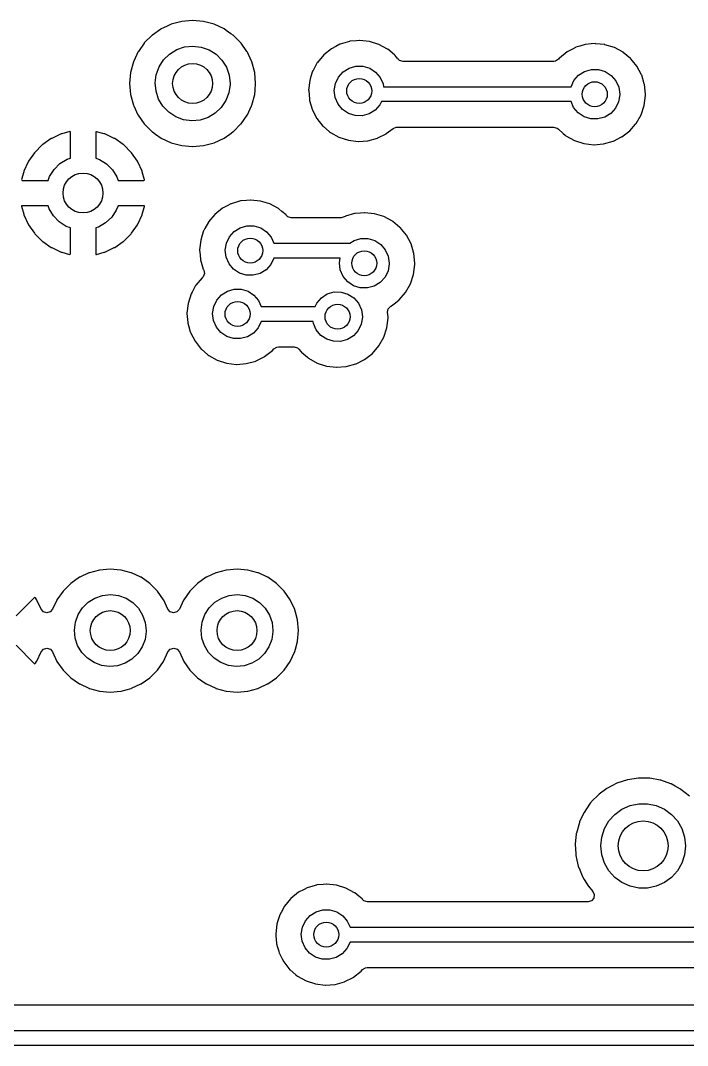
# Model space of a CAD drawing. Extents: x 108 to 192, y -154 to -46.
# Drawn here: x 164.05 to 177.42, y -133.8 to -113.24 of the extents above; entities that cross this region are included whole.
import ezdxf

# ---------------------------------------------------------------- set-up
doc = ezdxf.new("R2010")
doc.units = 0
doc.layers.add('BLACK', color=7, linetype='CONTINUOUS')

msp = doc.modelspace()

# ---------------------------------------------------------------- linework, layer by layer
at = {"layer": 'BLACK', "linetype": 'CONTINUOUS'}
for p, q in [((167.502, -113.243), (167.283, -113.262)), ((167.722, -113.262), (167.502, -113.243)), ((166.866, -113.415), (166.695, -113.535)), ((166.87, -113.412), (166.866, -113.415)), ((166.866, -113.415), (166.866, -113.415)), ((166.875, -113.41), (166.87, -113.412)), ((166.977, -113.362), (166.875, -113.41)), ((166.875, -113.41), (166.875, -113.41)), ((167.07, -113.319), (166.977, -113.362)), ((167.283, -113.262), (167.07, -113.319)), ((167.934, -113.319), (167.722, -113.262)), ((168.134, -113.412), (167.934, -113.319)), ((168.176, -113.441), (168.134, -113.412)), ((168.271, -113.508), (168.176, -113.441)), ((166.69, -113.538), (166.534, -113.694)), ((166.695, -113.535), (166.69, -113.538)), ((166.695, -113.535), (166.695, -113.535)), ((168.314, -113.538), (168.271, -113.508)), ((168.47, -113.694), (168.314, -113.538)), ((170.783, -113.648), (170.657, -113.66)), ((170.847, -113.642), (170.783, -113.648)), ((170.854, -113.643), (170.847, -113.642)), ((171.038, -113.662), (170.854, -113.643)), ((170.854, -113.643), (170.854, -113.643)), ((166.531, -113.698), (166.415, -113.865)), ((166.534, -113.694), (166.531, -113.698)), ((166.531, -113.698), (166.531, -113.698)), ((167.04, -113.915), (167.183, -113.827)), ((167.183, -113.827), (167.341, -113.773)), ((167.341, -113.773), (167.507, -113.756)), ((167.507, -113.756), (167.673, -113.776)), ((167.673, -113.776), (167.831, -113.832)), ((167.831, -113.832), (167.972, -113.921)), ((168.473, -113.698), (168.47, -113.694)), ((168.589, -113.865), (168.473, -113.698)), ((168.473, -113.698), (168.473, -113.698)), ((170.286, -113.808), (170.131, -113.932)), ((170.369, -113.764), (170.286, -113.808)), ((170.455, -113.719), (170.369, -113.764)), ((170.461, -113.716), (170.455, -113.719)), ((170.455, -113.719), (170.455, -113.719)), ((170.554, -113.688), (170.461, -113.716)), ((170.645, -113.662), (170.554, -113.688)), ((170.651, -113.66), (170.645, -113.662)), ((170.645, -113.662), (170.645, -113.662)), ((170.657, -113.66), (170.651, -113.66)), ((170.657, -113.66), (170.657, -113.66)), ((171.044, -113.663), (171.038, -113.662)), ((171.038, -113.662), (171.038, -113.662)), ((171.233, -113.721), (171.044, -113.663)), ((171.407, -113.815), (171.233, -113.721)), ((171.412, -113.819), (171.407, -113.815)), ((171.55, -113.934), (171.412, -113.819)), ((171.412, -113.819), (171.412, -113.819)), ((175.115, -113.815), (175.006, -113.873)), ((175.176, -113.784), (175.115, -113.815)), ((175.181, -113.781), (175.176, -113.784)), ((175.176, -113.784), (175.176, -113.784)), ((175.26, -113.758), (175.181, -113.781)), ((175.365, -113.727), (175.26, -113.758)), ((175.371, -113.725), (175.365, -113.727)), ((175.365, -113.727), (175.365, -113.727)), ((175.377, -113.725), (175.371, -113.725)), ((175.49, -113.714), (175.377, -113.725)), ((175.377, -113.725), (175.377, -113.725)), ((175.568, -113.707), (175.49, -113.714)), ((175.574, -113.708), (175.568, -113.707)), ((175.759, -113.727), (175.574, -113.708)), ((175.574, -113.708), (175.574, -113.708)), ((175.765, -113.728), (175.759, -113.727)), ((175.759, -113.727), (175.759, -113.727)), ((175.954, -113.786), (175.765, -113.728)), ((176.128, -113.88), (175.954, -113.786)), ((166.383, -113.928), (166.315, -114.074)), ((166.406, -113.879), (166.383, -113.928)), ((166.408, -113.874), (166.406, -113.879)), ((166.406, -113.879), (166.406, -113.879)), ((166.415, -113.865), (166.408, -113.874)), ((166.83, -114.173), (166.921, -114.032)), ((166.921, -114.032), (167.04, -113.915)), ((167.972, -113.921), (168.09, -114.04)), ((168.09, -114.04), (168.179, -114.182)), ((168.596, -113.874), (168.589, -113.865)), ((168.599, -113.879), (168.596, -113.874)), ((168.621, -113.928), (168.599, -113.879)), ((168.599, -113.879), (168.599, -113.879)), ((168.689, -114.074), (168.621, -113.928)), ((170.131, -113.932), (170.004, -114.083)), ((171.559, -113.942), (171.55, -113.934)), ((171.563, -113.946), (171.559, -113.942)), ((171.604, -113.996), (171.563, -113.946)), ((171.563, -113.946), (171.563, -113.946)), ((171.618, -114.014), (171.604, -113.996)), ((171.62, -114.016), (171.618, -114.014)), ((171.649, -114.042), (171.62, -114.016)), ((171.718, -114.062), (171.649, -114.042)), ((174.738, -114.062), (171.718, -114.062)), ((174.776, -114.056), (174.738, -114.062)), ((174.835, -114.017), (174.776, -114.056)), ((174.848, -114.001), (174.835, -114.017)), ((174.852, -113.996), (174.848, -114.001)), ((175.006, -113.873), (174.852, -113.996)), ((176.132, -113.884), (176.128, -113.88)), ((176.275, -114.003), (176.132, -113.884)), ((176.132, -113.884), (176.132, -113.884)), ((176.28, -114.006), (176.275, -114.003)), ((176.284, -114.011), (176.28, -114.006)), ((176.316, -114.051), (176.284, -114.011)), ((176.284, -114.011), (176.284, -114.011)), ((176.405, -114.16), (176.316, -114.051)), ((166.315, -114.074), (166.258, -114.287)), ((166.773, -114.33), (166.83, -114.173)), ((168.179, -114.182), (168.234, -114.34)), ((168.746, -114.287), (168.689, -114.074)), ((169.907, -114.262), (169.867, -114.389)), ((169.909, -114.256), (169.907, -114.262)), ((169.907, -114.262), (169.907, -114.262)), ((169.922, -114.232), (169.909, -114.256)), ((170.001, -114.088), (169.922, -114.232)), ((170.004, -114.083), (170.001, -114.088)), ((170.001, -114.088), (170.001, -114.088)), ((170.516, -114.275), (170.636, -114.199)), ((170.636, -114.199), (170.773, -114.16)), ((170.773, -114.16), (170.914, -114.161)), ((170.914, -114.161), (171.05, -114.202)), ((171.05, -114.202), (171.169, -114.279)), ((175.237, -114.34), (175.357, -114.264)), ((175.357, -114.264), (175.493, -114.225)), ((175.493, -114.225), (175.635, -114.226)), ((175.635, -114.226), (175.771, -114.267)), ((175.771, -114.267), (175.89, -114.344)), ((176.498, -114.334), (176.405, -114.16)), ((166.258, -114.287), (166.239, -114.506)), ((166.752, -114.496), (166.773, -114.33)), ((168.234, -114.34), (168.252, -114.506)), ((168.765, -114.506), (168.746, -114.287)), ((169.849, -114.445), (169.827, -114.641)), ((169.867, -114.389), (169.849, -114.445)), ((170.362, -114.509), (170.422, -114.381)), ((170.422, -114.381), (170.516, -114.275)), ((171.169, -114.279), (171.262, -114.386)), ((171.262, -114.386), (171.32, -114.515)), ((175.085, -114.57), (175.143, -114.446)), ((175.143, -114.446), (175.237, -114.34)), ((175.89, -114.344), (175.982, -114.451)), ((175.982, -114.451), (176.041, -114.58)), ((176.5, -114.34), (176.498, -114.334)), ((176.551, -114.51), (176.5, -114.34)), ((166.239, -114.506), (166.258, -114.725)), ((166.769, -114.662), (166.752, -114.496)), ((166.821, -114.821), (166.769, -114.662)), ((168.252, -114.527), (168.229, -114.693)), ((168.252, -114.506), (168.252, -114.527)), ((168.746, -114.725), (168.754, -114.641)), ((168.754, -114.641), (168.765, -114.506)), ((169.827, -114.641), (169.828, -114.648)), ((169.828, -114.648), (169.842, -114.821)), ((170.34, -114.649), (170.362, -114.509)), ((170.359, -114.79), (170.34, -114.649)), ((171.32, -114.515), (171.328, -114.57)), ((171.328, -114.57), (175.085, -114.57)), ((176.041, -114.58), (176.061, -114.721)), ((176.555, -114.524), (176.551, -114.51)), ((176.574, -114.721), (176.555, -114.524)), ((166.258, -114.725), (166.315, -114.938)), ((166.908, -114.964), (166.821, -114.821)), ((168.169, -114.849), (168.077, -114.988)), ((168.229, -114.693), (168.169, -114.849)), ((168.689, -114.938), (168.746, -114.725)), ((169.842, -114.821), (169.844, -114.839)), ((169.844, -114.839), (169.845, -114.844)), ((169.845, -114.844), (169.896, -115.021)), ((170.416, -114.92), (170.359, -114.79)), ((171.286, -114.87), (171.255, -114.935)), ((175.086, -114.87), (171.286, -114.87)), ((175.136, -114.985), (175.086, -114.87)), ((176.037, -114.873), (175.975, -115)), ((176.061, -114.733), (176.037, -114.873)), ((176.061, -114.721), (176.061, -114.733)), ((176.549, -114.945), (176.574, -114.749)), ((176.574, -114.749), (176.574, -114.721)), ((166.315, -114.938), (166.321, -114.951)), ((166.321, -114.951), (166.406, -115.133)), ((167.024, -115.084), (166.908, -114.964)), ((167.164, -115.175), (167.024, -115.084)), ((168.077, -114.988), (167.956, -115.103)), ((168.599, -115.133), (168.683, -114.951)), ((168.683, -114.951), (168.689, -114.938)), ((169.896, -115.021), (169.898, -115.029)), ((169.898, -115.029), (169.989, -115.205)), ((170.507, -115.028), (170.416, -114.92)), ((170.625, -115.107), (170.507, -115.028)), ((171.16, -115.04), (171.039, -115.114)), ((171.255, -114.935), (171.16, -115.04)), ((175.228, -115.093), (175.136, -114.985)), ((175.346, -115.172), (175.228, -115.093)), ((175.975, -115), (175.88, -115.105)), ((176.487, -115.133), (176.549, -114.945)), ((166.406, -115.133), (166.406, -115.133)), ((166.406, -115.133), (166.408, -115.138)), ((166.408, -115.138), (166.411, -115.142)), ((166.411, -115.142), (166.411, -115.142)), ((166.411, -115.142), (166.531, -115.313)), ((167.321, -115.234), (167.164, -115.175)), ((167.486, -115.256), (167.321, -115.234)), ((167.653, -115.241), (167.486, -115.256)), ((167.812, -115.189), (167.653, -115.241)), ((167.956, -115.103), (167.812, -115.189)), ((168.473, -115.313), (168.593, -115.142)), ((168.593, -115.142), (168.596, -115.138)), ((168.593, -115.142), (168.593, -115.142)), ((168.596, -115.138), (168.599, -115.133)), ((168.599, -115.133), (168.599, -115.133)), ((169.989, -115.205), (170.111, -115.36)), ((170.76, -115.149), (170.625, -115.107)), ((170.902, -115.152), (170.76, -115.149)), ((171.039, -115.114), (170.902, -115.152)), ((175.481, -115.214), (175.346, -115.172)), ((175.623, -115.217), (175.481, -115.214)), ((175.76, -115.179), (175.623, -115.217)), ((175.88, -115.105), (175.76, -115.179)), ((176.389, -115.305), (176.487, -115.133)), ((165.039, -115.471), (164.879, -115.514)), ((165.048, -115.472), (165.039, -115.471)), ((165.052, -115.486), (165.048, -115.472)), ((165.052, -116.001), (165.052, -115.486)), ((165.563, -115.473), (165.56, -115.481)), ((165.56, -115.481), (165.56, -116.001)), ((165.577, -115.473), (165.563, -115.473)), ((165.733, -115.514), (165.577, -115.473)), ((166.531, -115.313), (166.534, -115.318)), ((166.534, -115.318), (166.69, -115.474)), ((166.69, -115.474), (166.695, -115.477)), ((166.695, -115.477), (166.695, -115.477)), ((166.695, -115.477), (166.758, -115.521)), ((168.246, -115.521), (168.31, -115.477)), ((168.31, -115.477), (168.314, -115.474)), ((168.31, -115.477), (168.31, -115.477)), ((168.314, -115.474), (168.47, -115.318)), ((168.47, -115.318), (168.473, -115.313)), ((170.111, -115.36), (170.116, -115.364)), ((170.116, -115.364), (170.116, -115.364)), ((170.116, -115.364), (170.244, -115.473)), ((170.244, -115.473), (170.262, -115.488)), ((170.262, -115.488), (170.435, -115.584)), ((171.383, -115.511), (171.518, -115.406)), ((171.518, -115.406), (171.584, -115.38)), ((171.584, -115.38), (171.596, -115.379)), ((171.596, -115.379), (174.735, -115.379)), ((174.735, -115.379), (174.804, -115.399)), ((174.804, -115.399), (174.826, -115.417)), ((174.826, -115.417), (174.828, -115.42)), ((174.828, -115.42), (174.832, -115.424)), ((174.832, -115.424), (174.929, -115.507)), ((174.929, -115.507), (174.97, -115.542)), ((176.104, -115.576), (176.26, -115.454)), ((176.26, -115.454), (176.374, -115.322)), ((176.374, -115.322), (176.385, -115.309)), ((176.385, -115.309), (176.389, -115.305)), ((176.385, -115.309), (176.385, -115.309)), ((164.67, -115.612), (164.499, -115.732)), ((164.68, -115.606), (164.67, -115.612)), ((164.869, -115.518), (164.68, -115.606)), ((164.879, -115.514), (164.869, -115.518)), ((165.743, -115.518), (165.733, -115.514)), ((165.932, -115.606), (165.743, -115.518)), ((165.942, -115.612), (165.932, -115.606)), ((166.113, -115.732), (165.942, -115.612)), ((166.758, -115.521), (166.87, -115.6)), ((166.87, -115.6), (167.07, -115.693)), ((167.07, -115.693), (167.283, -115.75)), ((167.722, -115.75), (167.934, -115.693)), ((167.934, -115.693), (168.134, -115.6)), ((168.134, -115.6), (168.246, -115.521)), ((170.435, -115.584), (170.623, -115.645)), ((170.623, -115.645), (170.819, -115.669)), ((170.819, -115.669), (170.825, -115.668)), ((170.825, -115.668), (171.01, -115.654)), ((170.825, -115.668), (170.825, -115.668)), ((171.01, -115.654), (171.01, -115.654)), ((171.01, -115.654), (171.016, -115.654)), ((171.016, -115.654), (171.207, -115.6)), ((171.207, -115.6), (171.212, -115.598)), ((171.212, -115.598), (171.378, -115.514)), ((171.212, -115.598), (171.212, -115.598)), ((171.378, -115.514), (171.383, -115.511)), ((171.378, -115.514), (171.378, -115.514)), ((174.97, -115.542), (174.983, -115.553)), ((174.983, -115.553), (175.155, -115.649)), ((175.155, -115.649), (175.343, -115.71)), ((175.343, -115.71), (175.54, -115.734)), ((175.737, -115.718), (175.927, -115.665)), ((175.927, -115.665), (175.933, -115.663)), ((175.933, -115.663), (176.098, -115.579)), ((175.933, -115.663), (175.933, -115.663)), ((176.098, -115.579), (176.104, -115.576)), ((176.098, -115.579), (176.098, -115.579)), ((164.335, -115.895), (164.216, -116.066)), ((164.343, -115.887), (164.335, -115.895)), ((164.49, -115.739), (164.343, -115.887)), ((164.499, -115.732), (164.49, -115.739)), ((166.122, -115.739), (166.113, -115.732)), ((166.269, -115.887), (166.122, -115.739)), ((166.277, -115.895), (166.269, -115.887)), ((166.396, -116.066), (166.277, -115.895)), ((167.283, -115.75), (167.502, -115.769)), ((167.502, -115.769), (167.722, -115.75)), ((175.54, -115.734), (175.546, -115.733)), ((175.546, -115.733), (175.731, -115.719)), ((175.546, -115.733), (175.546, -115.733)), ((175.731, -115.719), (175.737, -115.718)), ((175.731, -115.719), (175.731, -115.719)), ((164.21, -116.076), (164.122, -116.265)), ((164.216, -116.066), (164.21, -116.076)), ((164.725, -116.228), (164.844, -116.111)), ((164.844, -116.111), (164.987, -116.024)), ((164.987, -116.024), (165.052, -116.001)), ((165.56, -116.001), (165.635, -116.028)), ((165.635, -116.028), (165.776, -116.118)), ((165.776, -116.118), (165.894, -116.236)), ((166.402, -116.076), (166.396, -116.066)), ((166.49, -116.265), (166.402, -116.076)), ((164.118, -116.276), (164.076, -116.431)), ((164.122, -116.265), (164.118, -116.276)), ((164.634, -116.369), (164.725, -116.228)), ((165.894, -116.236), (165.982, -116.378)), ((166.494, -116.276), (166.49, -116.265)), ((166.537, -116.436), (166.494, -116.276)), ((164.076, -116.431), (164.077, -116.445)), ((164.077, -116.445), (164.085, -116.448)), ((164.085, -116.448), (164.605, -116.448)), ((164.605, -116.448), (164.634, -116.369)), ((165.982, -116.378), (166.007, -116.448)), ((166.007, -116.448), (166.522, -116.448)), ((166.522, -116.448), (166.536, -116.444)), ((166.536, -116.444), (166.537, -116.436)), ((168.271, -116.919), (168.193, -116.96)), ((168.276, -116.916), (168.271, -116.919)), ((168.271, -116.919), (168.271, -116.919)), ((168.402, -116.879), (168.276, -116.916)), ((168.46, -116.862), (168.402, -116.879)), ((168.466, -116.861), (168.46, -116.862)), ((168.46, -116.862), (168.46, -116.862)), ((168.472, -116.86), (168.466, -116.861)), ((168.581, -116.85), (168.472, -116.86)), ((168.472, -116.86), (168.472, -116.86)), ((168.663, -116.843), (168.581, -116.85)), ((168.669, -116.843), (168.663, -116.843)), ((168.854, -116.863), (168.669, -116.843)), ((168.669, -116.843), (168.669, -116.843)), ((168.86, -116.863), (168.854, -116.863)), ((168.854, -116.863), (168.854, -116.863)), ((169.049, -116.922), (168.86, -116.863)), ((169.223, -117.016), (169.049, -116.922)), ((164.076, -116.96), (164.075, -116.969)), ((164.075, -116.969), (164.118, -117.129)), ((164.09, -116.956), (164.076, -116.96)), ((164.605, -116.956), (164.09, -116.956)), ((164.118, -117.129), (164.122, -117.139)), ((164.122, -117.139), (164.21, -117.329)), ((164.625, -117.017), (164.605, -116.956)), ((164.712, -117.16), (164.625, -117.017)), ((165.973, -117.045), (165.881, -117.184)), ((166.007, -116.956), (165.973, -117.045)), ((166.527, -116.956), (166.007, -116.956)), ((166.402, -117.329), (166.49, -117.139)), ((166.49, -117.139), (166.494, -117.129)), ((166.494, -117.129), (166.536, -116.974)), ((166.535, -116.96), (166.527, -116.956)), ((166.536, -116.974), (166.535, -116.96)), ((167.947, -117.132), (167.82, -117.283)), ((168.101, -117.008), (167.947, -117.132)), ((168.193, -116.96), (168.101, -117.008)), ((169.227, -117.02), (169.223, -117.016)), ((169.293, -117.074), (169.227, -117.02)), ((169.227, -117.02), (169.227, -117.02)), ((169.375, -117.142), (169.293, -117.074)), ((169.379, -117.147), (169.375, -117.142)), ((169.383, -117.151), (169.379, -117.147)), ((169.379, -117.147), (169.379, -117.147)), ((169.412, -117.177), (169.383, -117.151)), ((170.746, -117.116), (170.568, -117.169)), ((170.752, -117.115), (170.746, -117.116)), ((170.746, -117.116), (170.746, -117.116)), ((170.758, -117.114), (170.752, -117.115)), ((170.867, -117.104), (170.758, -117.114)), ((170.758, -117.114), (170.758, -117.114)), ((170.949, -117.097), (170.867, -117.104)), ((170.955, -117.097), (170.949, -117.097)), ((171.14, -117.117), (170.955, -117.097)), ((170.955, -117.097), (170.955, -117.097)), ((171.146, -117.117), (171.14, -117.117)), ((171.14, -117.117), (171.14, -117.117)), ((171.335, -117.176), (171.146, -117.117)), ((164.21, -117.329), (164.216, -117.338)), ((164.216, -117.338), (164.335, -117.509)), ((164.828, -117.28), (164.712, -117.16)), ((164.968, -117.372), (164.828, -117.28)), ((165.759, -117.3), (165.616, -117.385)), ((165.881, -117.184), (165.759, -117.3)), ((166.277, -117.509), (166.396, -117.338)), ((166.396, -117.338), (166.402, -117.329)), ((167.817, -117.289), (167.748, -117.413)), ((167.82, -117.283), (167.817, -117.289)), ((167.817, -117.289), (167.817, -117.289)), ((169.48, -117.197), (169.412, -117.177)), ((170.48, -117.197), (169.48, -117.197)), ((170.538, -117.183), (170.48, -117.197)), ((170.557, -117.173), (170.538, -117.183)), ((170.562, -117.17), (170.557, -117.173)), ((170.568, -117.169), (170.562, -117.17)), ((171.509, -117.27), (171.335, -117.176)), ((171.513, -117.274), (171.509, -117.27)), ((171.656, -117.392), (171.513, -117.274)), ((171.513, -117.274), (171.513, -117.274)), ((164.335, -117.509), (164.343, -117.518)), ((164.343, -117.518), (164.49, -117.666)), ((165.052, -117.403), (164.968, -117.372)), ((165.052, -117.924), (165.052, -117.403)), ((165.616, -117.385), (165.56, -117.403)), ((165.56, -117.403), (165.56, -117.918)), ((166.122, -117.666), (166.269, -117.518)), ((166.269, -117.518), (166.277, -117.509)), ((167.695, -117.549), (167.665, -117.645)), ((167.723, -117.463), (167.695, -117.549)), ((167.725, -117.457), (167.723, -117.463)), ((167.723, -117.463), (167.723, -117.463)), ((167.748, -117.413), (167.725, -117.457)), ((168.238, -117.581), (168.332, -117.475)), ((168.332, -117.475), (168.452, -117.4)), ((168.452, -117.4), (168.588, -117.361)), ((168.588, -117.361), (168.73, -117.361)), ((168.73, -117.361), (168.866, -117.402)), ((168.866, -117.402), (168.985, -117.479)), ((168.985, -117.479), (169.077, -117.587)), ((171.661, -117.396), (171.656, -117.392)), ((171.665, -117.401), (171.661, -117.396)), ((171.689, -117.43), (171.665, -117.401)), ((171.665, -117.401), (171.665, -117.401)), ((171.786, -117.549), (171.689, -117.43)), ((171.879, -117.724), (171.786, -117.549)), ((164.49, -117.666), (164.499, -117.673)), ((164.499, -117.673), (164.67, -117.793)), ((165.942, -117.793), (166.113, -117.673)), ((166.113, -117.673), (166.122, -117.666)), ((167.665, -117.645), (167.643, -117.842)), ((168.156, -117.85), (168.178, -117.71)), ((168.178, -117.71), (168.238, -117.581)), ((169.077, -117.587), (169.132, -117.706)), ((169.132, -117.706), (170.655, -117.706)), ((170.655, -117.706), (170.738, -117.654)), ((170.738, -117.654), (170.874, -117.615)), ((170.874, -117.615), (171.016, -117.615)), ((171.016, -117.615), (171.152, -117.656)), ((171.152, -117.656), (171.271, -117.733)), ((171.271, -117.733), (171.363, -117.841)), ((171.936, -117.913), (171.879, -117.724)), ((164.67, -117.793), (164.68, -117.798)), ((164.68, -117.798), (164.869, -117.886)), ((164.869, -117.886), (164.879, -117.89)), ((164.879, -117.89), (165.035, -117.932)), ((165.035, -117.932), (165.049, -117.931)), ((165.049, -117.931), (165.052, -117.924)), ((165.56, -117.918), (165.564, -117.932)), ((165.564, -117.932), (165.573, -117.933)), ((165.573, -117.933), (165.733, -117.89)), ((165.733, -117.89), (165.743, -117.886)), ((165.743, -117.886), (165.932, -117.798)), ((165.932, -117.798), (165.942, -117.793)), ((167.643, -117.842), (167.643, -117.848)), ((167.643, -117.848), (167.651, -117.943)), ((167.651, -117.943), (167.659, -118.039)), ((168.174, -117.99), (168.156, -117.85)), ((171.363, -117.841), (171.422, -117.97)), ((171.422, -117.97), (171.442, -118.11)), ((171.955, -118.11), (171.936, -117.913)), ((167.659, -118.039), (167.714, -118.229)), ((168.232, -118.12), (168.174, -117.99)), ((168.323, -118.229), (168.232, -118.12)), ((169.071, -118.136), (168.975, -118.241)), ((169.132, -118.008), (169.071, -118.136)), ((169.133, -118.006), (169.132, -118.008)), ((170.457, -118.006), (169.133, -118.006)), ((170.442, -118.104), (170.457, -118.006)), ((170.46, -118.244), (170.442, -118.104)), ((171.442, -118.122), (171.418, -118.262)), ((171.442, -118.11), (171.442, -118.122)), ((171.93, -118.335), (171.955, -118.138)), ((171.955, -118.138), (171.955, -118.11)), ((167.711, -118.384), (167.7, -118.396)), ((167.737, -118.318), (167.711, -118.384)), ((167.714, -118.229), (167.717, -118.235)), ((167.717, -118.235), (167.724, -118.248)), ((167.724, -118.248), (167.737, -118.318)), ((168.441, -118.307), (168.323, -118.229)), ((168.576, -118.35), (168.441, -118.307)), ((168.718, -118.352), (168.576, -118.35)), ((168.855, -118.315), (168.718, -118.352)), ((168.975, -118.241), (168.855, -118.315)), ((170.518, -118.374), (170.46, -118.244)), ((170.609, -118.483), (170.518, -118.374)), ((171.418, -118.262), (171.357, -118.39)), ((171.868, -118.522), (171.93, -118.335)), ((167.563, -118.559), (167.491, -118.689)), ((167.566, -118.553), (167.563, -118.559)), ((167.563, -118.559), (167.563, -118.559)), ((167.693, -118.402), (167.566, -118.553)), ((167.698, -118.398), (167.693, -118.402)), ((167.7, -118.396), (167.698, -118.398)), ((170.727, -118.561), (170.609, -118.483)), ((170.862, -118.604), (170.727, -118.561)), ((171.141, -118.569), (171.004, -118.606)), ((171.261, -118.495), (171.141, -118.569)), ((171.357, -118.39), (171.261, -118.495)), ((171.77, -118.694), (171.868, -118.522)), ((167.471, -118.727), (167.411, -118.915)), ((167.491, -118.689), (167.471, -118.727)), ((167.984, -118.851), (168.078, -118.745)), ((168.078, -118.745), (168.198, -118.67)), ((168.198, -118.67), (168.334, -118.631)), ((168.334, -118.631), (168.476, -118.631)), ((168.476, -118.631), (168.612, -118.672)), ((168.612, -118.672), (168.731, -118.749)), ((168.731, -118.749), (168.823, -118.857)), ((170.082, -118.802), (170.201, -118.726)), ((170.201, -118.726), (170.338, -118.687)), ((170.338, -118.687), (170.479, -118.688)), ((170.479, -118.688), (170.615, -118.729)), ((170.615, -118.729), (170.734, -118.806)), ((171.004, -118.606), (170.862, -118.604)), ((171.641, -118.844), (171.77, -118.694)), ((167.411, -118.915), (167.389, -119.112)), ((167.902, -119.12), (167.924, -118.98)), ((167.924, -118.98), (167.984, -118.851)), ((168.823, -118.857), (168.878, -118.976)), ((168.878, -118.976), (169.956, -118.976)), ((169.956, -118.976), (169.988, -118.908)), ((169.988, -118.908), (170.082, -118.802)), ((170.734, -118.806), (170.827, -118.913)), ((170.827, -118.913), (170.885, -119.043)), ((171.423, -119.024), (171.472, -118.972)), ((171.472, -118.972), (171.479, -118.969)), ((171.479, -118.968), (171.485, -118.966)), ((171.479, -118.969), (171.479, -118.968)), ((171.485, -118.966), (171.542, -118.921)), ((171.542, -118.921), (171.636, -118.848)), ((171.636, -118.848), (171.641, -118.844)), ((167.389, -119.112), (167.389, -119.118)), ((167.389, -119.118), (167.404, -119.299)), ((167.92, -119.26), (167.902, -119.12)), ((170.905, -119.195), (170.882, -119.335)), ((170.885, -119.043), (170.906, -119.183)), ((170.906, -119.183), (170.905, -119.195)), ((171.41, -119.094), (171.423, -119.024)), ((171.419, -119.183), (171.41, -119.094)), ((171.419, -119.211), (171.419, -119.183)), ((167.404, -119.299), (167.405, -119.309)), ((167.405, -119.309), (167.419, -119.358)), ((167.419, -119.358), (167.456, -119.486)), ((167.978, -119.39), (167.92, -119.26)), ((168.069, -119.499), (167.978, -119.39)), ((168.817, -119.406), (168.721, -119.511)), ((168.878, -119.278), (168.817, -119.406)), ((168.879, -119.276), (168.878, -119.278)), ((169.919, -119.276), (168.879, -119.276)), ((169.924, -119.317), (169.919, -119.276)), ((169.981, -119.447), (169.924, -119.317)), ((170.882, -119.335), (170.82, -119.462)), ((171.331, -119.595), (171.394, -119.407)), ((171.394, -119.407), (171.419, -119.211)), ((167.456, -119.486), (167.46, -119.499)), ((167.46, -119.499), (167.55, -119.675)), ((168.187, -119.577), (168.069, -119.499)), ((168.322, -119.62), (168.187, -119.577)), ((168.601, -119.585), (168.464, -119.622)), ((168.721, -119.511), (168.601, -119.585)), ((170.072, -119.556), (169.981, -119.447)), ((170.19, -119.634), (170.072, -119.556)), ((170.725, -119.568), (170.604, -119.642)), ((170.82, -119.462), (170.725, -119.568)), ((171.234, -119.767), (171.331, -119.595)), ((167.55, -119.675), (167.673, -119.83)), ((168.464, -119.622), (168.322, -119.62)), ((169.128, -119.828), (169.188, -119.79)), ((169.188, -119.79), (169.224, -119.784)), ((169.224, -119.784), (169.535, -119.784)), ((169.535, -119.784), (169.603, -119.805)), ((169.603, -119.805), (169.633, -119.832)), ((170.326, -119.676), (170.19, -119.634)), ((170.467, -119.679), (170.326, -119.676)), ((170.604, -119.642), (170.467, -119.679)), ((171.104, -119.917), (171.234, -119.767)), ((167.673, -119.83), (167.678, -119.834)), ((167.678, -119.834), (167.678, -119.834)), ((167.678, -119.834), (167.81, -119.947)), ((167.81, -119.947), (167.824, -119.958)), ((167.824, -119.958), (167.996, -120.055)), ((168.774, -120.068), (168.939, -119.984)), ((168.939, -119.984), (168.945, -119.982)), ((168.939, -119.984), (168.939, -119.984)), ((168.945, -119.982), (169.101, -119.86)), ((169.101, -119.86), (169.128, -119.828)), ((169.633, -119.832), (169.677, -119.887)), ((169.677, -119.887), (169.681, -119.891)), ((169.681, -119.891), (169.681, -119.891)), ((169.681, -119.891), (169.806, -119.997)), ((169.806, -119.997), (169.827, -120.015)), ((169.827, -120.015), (170, -120.111)), ((170.949, -120.038), (171.104, -119.917)), ((167.996, -120.055), (168.184, -120.116)), ((168.184, -120.116), (168.381, -120.139)), ((168.381, -120.139), (168.387, -120.139)), ((168.387, -120.139), (168.572, -120.124)), ((168.387, -120.139), (168.387, -120.139)), ((168.572, -120.124), (168.572, -120.124)), ((168.572, -120.124), (168.578, -120.124)), ((168.578, -120.124), (168.768, -120.071)), ((168.768, -120.071), (168.774, -120.068)), ((168.774, -120.068), (168.774, -120.068)), ((170, -120.111), (170.188, -120.173)), ((170.188, -120.173), (170.384, -120.196)), ((170.384, -120.196), (170.39, -120.196)), ((170.39, -120.196), (170.575, -120.181)), ((170.39, -120.196), (170.39, -120.196)), ((170.575, -120.181), (170.575, -120.181)), ((170.575, -120.181), (170.582, -120.181)), ((170.582, -120.181), (170.772, -120.128)), ((170.772, -120.128), (170.778, -120.125)), ((170.778, -120.125), (170.943, -120.041)), ((170.778, -120.125), (170.778, -120.125)), ((170.943, -120.041), (170.949, -120.038)), ((170.943, -120.041), (170.943, -120.041)), ((165.425, -124.32), (165.24, -124.406)), ((165.43, -124.317), (165.425, -124.319)), ((165.425, -124.319), (165.425, -124.32)), ((165.436, -124.316), (165.43, -124.317)), ((165.633, -124.263), (165.436, -124.316)), ((165.436, -124.316), (165.436, -124.316)), ((165.638, -124.262), (165.633, -124.263)), ((165.633, -124.263), (165.633, -124.263)), ((165.852, -124.243), (165.638, -124.262)), ((166.066, -124.262), (165.852, -124.243)), ((166.071, -124.263), (166.066, -124.262)), ((166.268, -124.316), (166.071, -124.263)), ((166.071, -124.263), (166.071, -124.263)), ((166.274, -124.317), (166.268, -124.316)), ((166.268, -124.316), (166.268, -124.316)), ((166.279, -124.319), (166.274, -124.317)), ((166.279, -124.32), (166.279, -124.319)), ((166.464, -124.406), (166.279, -124.32)), ((167.965, -124.32), (167.78, -124.406)), ((167.97, -124.317), (167.965, -124.319)), ((167.965, -124.319), (167.965, -124.32)), ((167.976, -124.316), (167.97, -124.317)), ((168.173, -124.263), (167.976, -124.316)), ((167.976, -124.316), (167.976, -124.316)), ((168.178, -124.262), (168.173, -124.263)), ((168.173, -124.263), (168.173, -124.263)), ((168.392, -124.243), (168.178, -124.262)), ((168.606, -124.262), (168.392, -124.243)), ((168.611, -124.263), (168.606, -124.262)), ((168.808, -124.316), (168.611, -124.263)), ((168.611, -124.263), (168.611, -124.263)), ((168.814, -124.317), (168.808, -124.316)), ((168.808, -124.316), (168.808, -124.316)), ((168.819, -124.319), (168.814, -124.317)), ((168.819, -124.32), (168.819, -124.319)), ((169.004, -124.406), (168.819, -124.32)), ((165.059, -124.531), (164.907, -124.683)), ((165.235, -124.408), (165.059, -124.531)), ((165.24, -124.406), (165.235, -124.408)), ((165.24, -124.406), (165.24, -124.406)), ((166.469, -124.408), (166.464, -124.406)), ((166.464, -124.406), (166.464, -124.406)), ((166.645, -124.531), (166.469, -124.408)), ((166.797, -124.683), (166.645, -124.531)), ((167.599, -124.531), (167.447, -124.683)), ((167.775, -124.408), (167.599, -124.531)), ((167.78, -124.406), (167.775, -124.408)), ((167.78, -124.406), (167.78, -124.406)), ((169.009, -124.408), (169.004, -124.406)), ((169.004, -124.406), (169.004, -124.406)), ((169.185, -124.531), (169.009, -124.408)), ((169.337, -124.683), (169.185, -124.531)), ((164.907, -124.683), (164.784, -124.859)), ((165.697, -124.773), (165.857, -124.756)), ((165.857, -124.756), (166.016, -124.775)), ((166.92, -124.859), (166.797, -124.683)), ((167.447, -124.683), (167.324, -124.859)), ((168.237, -124.773), (168.397, -124.756)), ((168.397, -124.756), (168.556, -124.775)), ((169.46, -124.859), (169.337, -124.683)), ((164.328, -124.819), (163.967, -125.18)), ((164.342, -124.812), (164.328, -124.819)), ((164.352, -124.82), (164.342, -124.812)), ((164.376, -124.855), (164.352, -124.82)), ((164.382, -124.865), (164.376, -124.855)), ((164.468, -125.048), (164.382, -124.865)), ((164.782, -124.864), (164.696, -125.048)), ((164.784, -124.859), (164.782, -124.864)), ((164.782, -124.864), (164.782, -124.864)), ((165.294, -125.021), (165.409, -124.909)), ((165.409, -124.909), (165.545, -124.825)), ((165.545, -124.825), (165.697, -124.773)), ((166.016, -124.775), (166.168, -124.829)), ((166.168, -124.829), (166.303, -124.915)), ((166.303, -124.915), (166.416, -125.029)), ((166.922, -124.864), (166.92, -124.859)), ((167.008, -125.048), (166.922, -124.864)), ((166.922, -124.864), (166.922, -124.864)), ((167.322, -124.864), (167.236, -125.048)), ((167.324, -124.859), (167.322, -124.864)), ((167.322, -124.864), (167.322, -124.864)), ((167.834, -125.021), (167.949, -124.909)), ((167.949, -124.909), (168.085, -124.825)), ((168.085, -124.825), (168.237, -124.773)), ((168.556, -124.775), (168.708, -124.829)), ((168.708, -124.829), (168.843, -124.915)), ((168.843, -124.915), (168.956, -125.029)), ((169.551, -125.054), (169.46, -124.859)), ((164.513, -125.101), (164.468, -125.048)), ((164.581, -125.121), (164.513, -125.101)), ((164.649, -125.102), (164.581, -125.121)), ((164.696, -125.048), (164.649, -125.102)), ((165.152, -125.307), (165.207, -125.156)), ((165.207, -125.156), (165.294, -125.021)), ((166.416, -125.029), (166.501, -125.165)), ((166.501, -125.165), (166.554, -125.316)), ((167.053, -125.1), (167.008, -125.048)), ((167.121, -125.12), (167.053, -125.1)), ((167.189, -125.101), (167.121, -125.12)), ((167.236, -125.048), (167.189, -125.101)), ((167.692, -125.307), (167.747, -125.156)), ((167.747, -125.156), (167.834, -125.021)), ((168.956, -125.029), (169.041, -125.165)), ((169.041, -125.165), (169.094, -125.316)), ((169.552, -125.06), (169.551, -125.054)), ((169.564, -125.104), (169.552, -125.06)), ((169.552, -125.06), (169.552, -125.06)), ((169.606, -125.262), (169.564, -125.104)), ((165.132, -125.466), (165.152, -125.307)), ((166.554, -125.316), (166.572, -125.476)), ((167.672, -125.466), (167.692, -125.307)), ((169.094, -125.316), (169.112, -125.476)), ((169.625, -125.476), (169.606, -125.262)), ((165.148, -125.626), (165.132, -125.466)), ((166.572, -125.496), (166.549, -125.655)), ((166.572, -125.476), (166.572, -125.496)), ((167.688, -125.626), (167.672, -125.466)), ((169.112, -125.496), (169.089, -125.655)), ((169.112, -125.476), (169.112, -125.496)), ((169.606, -125.69), (169.625, -125.476)), ((163.966, -125.77), (164.329, -126.134)), ((165.198, -125.778), (165.148, -125.626)), ((165.282, -125.915), (165.198, -125.778)), ((166.549, -125.655), (166.492, -125.805)), ((167.738, -125.778), (167.688, -125.626)), ((167.822, -125.915), (167.738, -125.778)), ((169.089, -125.655), (169.032, -125.805)), ((169.563, -125.852), (169.605, -125.695)), ((169.605, -125.695), (169.606, -125.69)), ((169.605, -125.695), (169.605, -125.695)), ((164.382, -126.087), (164.468, -125.904)), ((164.468, -125.904), (164.514, -125.85)), ((164.514, -125.85), (164.583, -125.831)), ((164.583, -125.831), (164.651, -125.851)), ((164.651, -125.851), (164.696, -125.904)), ((164.696, -125.904), (164.784, -126.093)), ((165.393, -126.031), (165.282, -125.915)), ((166.404, -125.939), (166.287, -126.05)), ((166.492, -125.805), (166.404, -125.939)), ((166.92, -126.093), (167.008, -125.904)), ((167.008, -125.904), (167.055, -125.851)), ((167.055, -125.851), (167.123, -125.832)), ((167.123, -125.832), (167.191, -125.852)), ((167.191, -125.852), (167.236, -125.904)), ((167.236, -125.904), (167.324, -126.093)), ((167.933, -126.031), (167.822, -125.915)), ((168.944, -125.939), (168.827, -126.05)), ((169.032, -125.805), (168.944, -125.939)), ((169.46, -126.093), (169.551, -125.898)), ((169.551, -125.898), (169.563, -125.852)), ((164.329, -126.134), (164.341, -126.14)), ((164.341, -126.14), (164.353, -126.131)), ((164.353, -126.131), (164.376, -126.097)), ((164.376, -126.097), (164.382, -126.087)), ((164.784, -126.093), (164.907, -126.269)), ((165.527, -126.119), (165.393, -126.031)), ((165.678, -126.175), (165.527, -126.119)), ((165.837, -126.196), (165.678, -126.175)), ((165.997, -126.181), (165.837, -126.196)), ((166.149, -126.132), (165.997, -126.181)), ((166.287, -126.05), (166.149, -126.132)), ((166.797, -126.269), (166.92, -126.093)), ((167.324, -126.093), (167.447, -126.269)), ((168.067, -126.119), (167.933, -126.031)), ((168.218, -126.175), (168.067, -126.119)), ((168.377, -126.196), (168.218, -126.175)), ((168.537, -126.181), (168.377, -126.196)), ((168.689, -126.132), (168.537, -126.181)), ((168.827, -126.05), (168.689, -126.132)), ((169.337, -126.269), (169.46, -126.093)), ((164.907, -126.269), (165.059, -126.421)), ((166.645, -126.421), (166.797, -126.269)), ((167.447, -126.269), (167.599, -126.421)), ((169.185, -126.421), (169.337, -126.269)), ((165.059, -126.421), (165.235, -126.544)), ((165.235, -126.544), (165.24, -126.546)), ((165.24, -126.546), (165.24, -126.546)), ((165.24, -126.546), (165.424, -126.632)), ((166.28, -126.632), (166.464, -126.546)), ((166.464, -126.546), (166.469, -126.544)), ((166.464, -126.546), (166.464, -126.546)), ((166.469, -126.544), (166.645, -126.421)), ((167.599, -126.421), (167.775, -126.544)), ((167.775, -126.544), (167.78, -126.546)), ((167.78, -126.546), (167.78, -126.546)), ((167.78, -126.546), (167.964, -126.632)), ((168.82, -126.632), (169.004, -126.546)), ((169.004, -126.546), (169.009, -126.544)), ((169.004, -126.546), (169.004, -126.546)), ((169.009, -126.544), (169.185, -126.421)), ((165.424, -126.632), (165.43, -126.635)), ((165.43, -126.635), (165.436, -126.636)), ((165.436, -126.636), (165.436, -126.636)), ((165.436, -126.636), (165.633, -126.689)), ((165.633, -126.689), (165.633, -126.689)), ((165.633, -126.689), (165.638, -126.69)), ((165.638, -126.69), (165.852, -126.709)), ((165.852, -126.709), (166.066, -126.69)), ((166.066, -126.69), (166.071, -126.689)), ((166.071, -126.689), (166.268, -126.636)), ((166.071, -126.689), (166.071, -126.689)), ((166.268, -126.636), (166.274, -126.635)), ((166.268, -126.636), (166.268, -126.636)), ((166.274, -126.635), (166.28, -126.632)), ((167.964, -126.632), (167.97, -126.635)), ((167.97, -126.635), (167.976, -126.636)), ((167.976, -126.636), (167.976, -126.636)), ((167.976, -126.636), (168.173, -126.689)), ((168.173, -126.689), (168.173, -126.689)), ((168.173, -126.689), (168.178, -126.69)), ((168.178, -126.69), (168.392, -126.709)), ((168.392, -126.709), (168.606, -126.69)), ((168.606, -126.69), (168.611, -126.689)), ((168.611, -126.689), (168.808, -126.636)), ((168.611, -126.689), (168.611, -126.689)), ((168.808, -126.636), (168.814, -126.635)), ((168.808, -126.636), (168.808, -126.636)), ((168.814, -126.635), (168.82, -126.632)), ((176.435, -128.434), (176.214, -128.468)), ((176.44, -128.434), (176.435, -128.434)), ((176.584, -128.436), (176.44, -128.434)), ((176.44, -128.434), (176.44, -128.434)), ((176.658, -128.437), (176.584, -128.436)), ((176.663, -128.438), (176.658, -128.437)), ((176.873, -128.475), (176.663, -128.438)), ((176.663, -128.438), (176.663, -128.438)), ((175.799, -128.644), (175.648, -128.757)), ((175.804, -128.641), (175.799, -128.644)), ((175.799, -128.644), (175.799, -128.644)), ((176.002, -128.537), (175.804, -128.641)), ((176.214, -128.468), (176.002, -128.537)), ((176.878, -128.476), (176.873, -128.475)), ((176.873, -128.475), (176.873, -128.475)), ((176.883, -128.478), (176.878, -128.476)), ((177.084, -128.549), (176.883, -128.478)), ((176.883, -128.478), (176.883, -128.478)), ((177.089, -128.551), (177.084, -128.549)), ((177.084, -128.549), (177.084, -128.549)), ((177.17, -128.595), (177.089, -128.551)), ((177.278, -128.655), (177.17, -128.595)), ((177.284, -128.659), (177.278, -128.655)), ((177.288, -128.662), (177.284, -128.659)), ((175.6, -128.801), (175.531, -128.873)), ((175.625, -128.775), (175.6, -128.801)), ((175.648, -128.757), (175.625, -128.775)), ((177.456, -128.794), (177.288, -128.662)), ((177.288, -128.662), (177.288, -128.662)), ((175.392, -129.052), (175.345, -129.121)), ((175.468, -128.94), (175.392, -129.052)), ((175.471, -128.936), (175.468, -128.94)), ((175.468, -128.94), (175.468, -128.94)), ((175.531, -128.873), (175.471, -128.936)), ((175.961, -129.162), (176.105, -129.058)), ((176.105, -129.058), (176.267, -128.986)), ((176.267, -128.986), (176.441, -128.949)), ((176.441, -128.949), (176.619, -128.949)), ((176.619, -128.949), (176.793, -128.986)), ((176.793, -128.986), (176.955, -129.058)), ((176.955, -129.058), (177.099, -129.162)), ((175.317, -129.181), (175.255, -129.314)), ((175.345, -129.121), (175.317, -129.181)), ((175.842, -129.294), (175.961, -129.162)), ((177.099, -129.162), (177.218, -129.294)), ((175.251, -129.323), (175.191, -129.539)), ((175.255, -129.314), (175.251, -129.323)), ((175.699, -129.617), (175.753, -129.448)), ((175.753, -129.448), (175.842, -129.294)), ((177.218, -129.294), (177.307, -129.448)), ((177.307, -129.448), (177.361, -129.617)), ((175.19, -129.549), (175.167, -129.761)), ((175.191, -129.539), (175.19, -129.544)), ((175.19, -129.544), (175.19, -129.549)), ((175.68, -129.794), (175.699, -129.617)), ((177.361, -129.617), (177.38, -129.794)), ((175.167, -129.761), (175.168, -129.766)), ((175.168, -129.766), (175.168, -129.766)), ((175.168, -129.766), (175.178, -129.948)), ((175.699, -129.971), (175.68, -129.794)), ((177.38, -129.794), (177.361, -129.971)), ((175.178, -129.948), (175.18, -129.984)), ((175.18, -129.984), (175.181, -129.989)), ((175.181, -129.989), (175.181, -129.989)), ((175.181, -129.989), (175.202, -130.081)), ((175.202, -130.081), (175.229, -130.202)), ((175.753, -130.14), (175.699, -129.971)), ((177.361, -129.971), (177.307, -130.14)), ((175.229, -130.202), (175.258, -130.272)), ((175.258, -130.272), (175.306, -130.391)), ((175.842, -130.294), (175.753, -130.14)), ((175.961, -130.426), (175.842, -130.294)), ((177.218, -130.294), (177.099, -130.426)), ((177.307, -130.14), (177.218, -130.294)), ((175.306, -130.391), (175.313, -130.409)), ((175.313, -130.409), (175.351, -130.47)), ((175.351, -130.47), (175.427, -130.595)), ((176.105, -130.53), (175.961, -130.426)), ((177.099, -130.426), (176.955, -130.53)), ((169.734, -130.667), (169.625, -130.724)), ((169.795, -130.635), (169.734, -130.667)), ((169.8, -130.632), (169.795, -130.635)), ((169.795, -130.635), (169.795, -130.635)), ((169.914, -130.599), (169.8, -130.632)), ((169.984, -130.578), (169.914, -130.599)), ((169.99, -130.577), (169.984, -130.578)), ((169.984, -130.578), (169.984, -130.578)), ((169.996, -130.576), (169.99, -130.577)), ((170.121, -130.565), (169.996, -130.576)), ((169.996, -130.576), (169.996, -130.576)), ((170.187, -130.559), (170.121, -130.565)), ((170.193, -130.559), (170.187, -130.559)), ((170.378, -130.579), (170.193, -130.559)), ((170.193, -130.559), (170.193, -130.559)), ((170.384, -130.579), (170.378, -130.579)), ((170.378, -130.579), (170.378, -130.579)), ((170.573, -130.638), (170.384, -130.579)), ((170.747, -130.732), (170.573, -130.638)), ((175.427, -130.595), (175.43, -130.599)), ((175.43, -130.599), (175.433, -130.603)), ((175.433, -130.603), (175.522, -130.705)), ((175.522, -130.705), (175.551, -130.77)), ((176.267, -130.602), (176.105, -130.53)), ((176.441, -130.639), (176.267, -130.602)), ((176.619, -130.639), (176.441, -130.639)), ((176.793, -130.602), (176.619, -130.639)), ((176.955, -130.53), (176.793, -130.602)), ((169.466, -130.854), (169.344, -130.999)), ((169.467, -130.853), (169.466, -130.854)), ((169.471, -130.848), (169.467, -130.853)), ((169.625, -130.724), (169.471, -130.848)), ((170.751, -130.736), (170.747, -130.732)), ((170.831, -130.802), (170.751, -130.736)), ((170.751, -130.736), (170.751, -130.736)), ((170.899, -130.858), (170.831, -130.802)), ((170.903, -130.863), (170.899, -130.858)), ((170.907, -130.867), (170.903, -130.863)), ((170.903, -130.863), (170.903, -130.863)), ((170.936, -130.893), (170.907, -130.867)), ((171.004, -130.913), (170.936, -130.893)), ((175.426, -130.913), (171.004, -130.913)), ((175.495, -130.894), (175.426, -130.913)), ((175.541, -130.84), (175.495, -130.894)), ((175.551, -130.77), (175.541, -130.84)), ((169.274, -131.127), (169.249, -131.173)), ((169.341, -131.005), (169.274, -131.127)), ((169.344, -130.999), (169.341, -131.005)), ((169.341, -131.005), (169.341, -131.005)), ((169.856, -131.191), (169.976, -131.116)), ((169.976, -131.116), (170.112, -131.077)), ((170.112, -131.077), (170.254, -131.077)), ((170.254, -131.077), (170.39, -131.118)), ((170.39, -131.118), (170.509, -131.195)), ((169.202, -131.319), (169.189, -131.361)), ((169.247, -131.179), (169.202, -131.319)), ((169.249, -131.173), (169.247, -131.179)), ((169.247, -131.179), (169.247, -131.179)), ((169.702, -131.426), (169.762, -131.297)), ((169.762, -131.297), (169.856, -131.191)), ((170.509, -131.195), (170.601, -131.303)), ((170.601, -131.303), (170.656, -131.422)), ((169.189, -131.361), (169.167, -131.558)), ((169.68, -131.566), (169.702, -131.426)), ((170.656, -131.422), (182.31, -131.422)), ((169.167, -131.558), (169.17, -131.594)), ((169.17, -131.594), (169.182, -131.746)), ((169.698, -131.706), (169.68, -131.566)), ((169.756, -131.836), (169.698, -131.706)), ((170.656, -131.724), (170.595, -131.852)), ((170.657, -131.722), (170.656, -131.724)), ((182.372, -131.722), (170.657, -131.722)), ((169.182, -131.746), (169.183, -131.755)), ((169.183, -131.755), (169.203, -131.822)), ((169.203, -131.822), (169.227, -131.907)), ((169.227, -131.907), (169.238, -131.945)), ((169.238, -131.945), (169.241, -131.951)), ((169.847, -131.945), (169.756, -131.836)), ((169.965, -132.023), (169.847, -131.945)), ((170.595, -131.852), (170.499, -131.957)), ((169.241, -131.951), (169.295, -132.056)), ((169.295, -132.056), (169.328, -132.121)), ((169.328, -132.121), (169.451, -132.276)), ((170.1, -132.066), (169.965, -132.023)), ((170.242, -132.068), (170.1, -132.066)), ((170.379, -132.031), (170.242, -132.068)), ((170.499, -131.957), (170.379, -132.031)), ((169.451, -132.276), (169.456, -132.28)), ((169.456, -132.28), (169.456, -132.28)), ((169.456, -132.28), (169.57, -132.377)), ((170.723, -132.428), (170.879, -132.306)), ((170.879, -132.306), (170.906, -132.274)), ((170.906, -132.274), (170.966, -132.236)), ((170.966, -132.236), (171.002, -132.231)), ((171.002, -132.231), (182.29, -132.231)), ((169.57, -132.377), (169.602, -132.404)), ((169.602, -132.404), (169.774, -132.501)), ((169.774, -132.501), (169.962, -132.562)), ((169.962, -132.562), (170.159, -132.585)), ((170.356, -132.57), (170.546, -132.517)), ((170.546, -132.517), (170.552, -132.514)), ((170.552, -132.514), (170.717, -132.43)), ((170.552, -132.514), (170.552, -132.514)), ((170.717, -132.43), (170.723, -132.428)), ((170.717, -132.43), (170.717, -132.43)), ((170.159, -132.585), (170.165, -132.585)), ((170.165, -132.585), (170.35, -132.57)), ((170.165, -132.585), (170.165, -132.585)), ((170.35, -132.57), (170.35, -132.57)), ((170.35, -132.57), (170.356, -132.57)), ((188.101, -132.988), (161.592, -132.988)), ((130.406, -133.496), (188.364, -133.496)), ((188.426, -133.796), (130.344, -133.796))]:
    msp.add_line(p, q, dxfattribs=at)
at = {"layer": 'BLACK'}
for centre, radius in [((167.502, -114.506), 0.4), ((170.84, -114.656), 0.25), ((175.561, -114.721), 0.25), ((165.306, -116.702), 0.4), ((168.656, -117.856), 0.25), ((170.942, -118.11), 0.25), ((168.402, -119.126), 0.25), ((170.406, -119.183), 0.25), ((165.852, -125.476), 0.4), ((168.392, -125.476), 0.4), ((176.53, -129.794), 0.5), ((170.18, -131.572), 0.25)]:
    msp.add_circle(centre, radius, dxfattribs=at)

doc.saveas('drawing.dxf')
